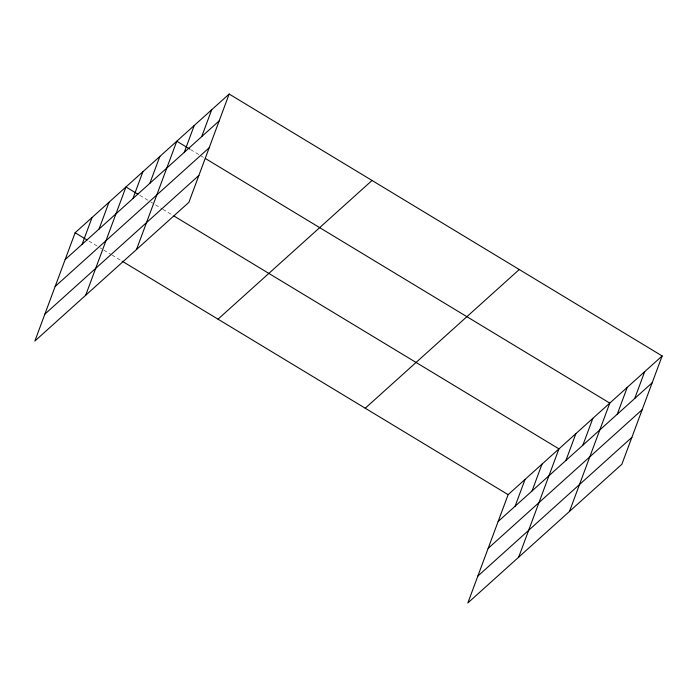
<?xml version="1.0" encoding="UTF-8"?>
<svg xmlns="http://www.w3.org/2000/svg" width="697" height="697" viewBox="0 0 697 697"><rect width="100%" height="100%" fill="white"/><g stroke="black" fill="none" stroke-linecap="round" stroke-linejoin="round"><path stroke-width="0.52" stroke-dasharray="3.48 2.61" d="M190.612 149.567L203.515 157.374M139.783 195.334L149.925 201.468M150.848 202.025L152.687 203.141M155.457 204.813L161.913 208.717M162.828 209.274L172.046 214.85M88.955 241.11L99.096 247.243M100.019 247.801L101.867 248.916M103.705 250.031L111.084 254.492M111.999 255.05L121.226 260.626"/><path stroke-width="1.05" d="M229.156 94.043L75.128 232.746L34.85 341.051L188.878 202.348L229.156 94.043L662.15 355.949L621.872 464.254L467.844 602.957L508.122 494.652L662.15 355.949M82.089 244.333L92.074 217.49M99.026 229.078L109.011 202.235M85.679 295.275L125.957 186.97L137.936 194.219M132.918 198.558L142.902 171.715M149.855 183.302L159.84 156.459M136.507 249.509L176.785 141.203L189.689 149.01M184.261 152.329L194.236 125.486M201.712 136.603L211.696 109.76M515.083 506.24L525.068 479.397M532.029 490.984L542.013 464.141M518.673 557.182L558.95 448.877L173.893 215.965M565.912 460.464L575.896 433.621M582.858 445.209L592.842 418.366M569.501 511.415L609.779 403.11L205.362 158.489M617.254 414.236L627.239 387.393M634.714 398.518L644.69 371.667M65.143 259.589L219.172 120.886M55.15 286.476L209.17 147.773M44.843 314.164L198.872 175.47M218.022 319.174L372.041 180.471M365.237 408.224L519.265 269.521M498.146 521.495L652.165 382.792M488.144 548.382L642.172 409.679M477.846 576.079L631.865 437.376M75.128 232.746L87.116 239.995M122.141 261.183L508.122 494.652"/></g></svg>
